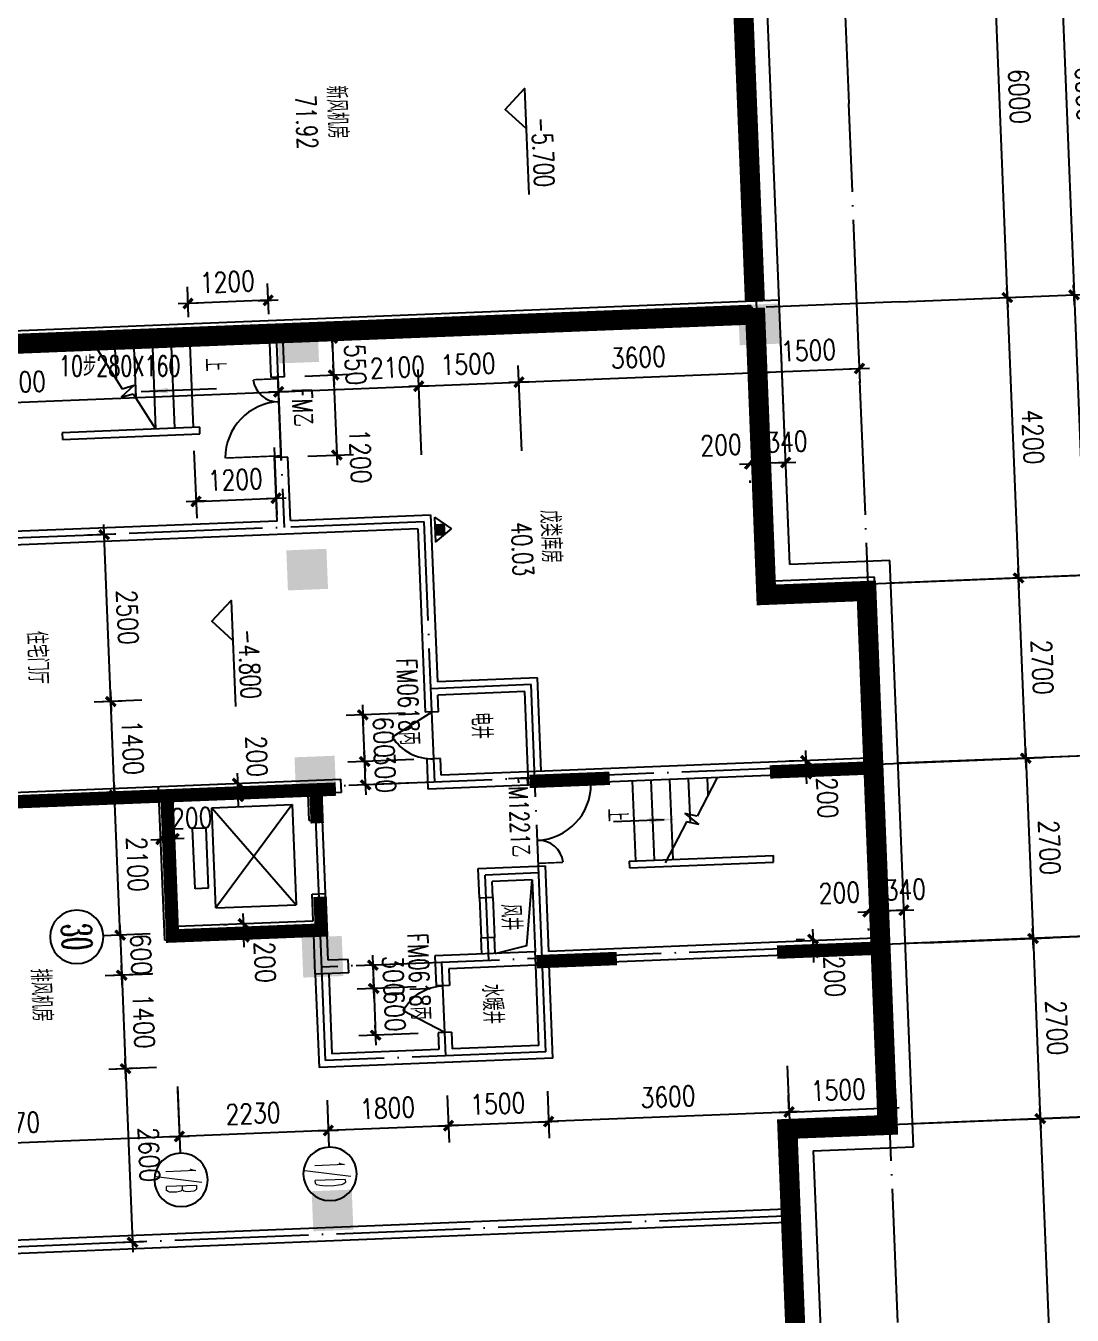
# Model space of a CAD drawing. Extents: x 634182 to 802382, y -1101880 to -864080.
# Drawn here: x 778868 to 794527, y -975545 to -956244 of the extents above; entities that cross this region are included whole.
import ezdxf
from ezdxf.enums import TextEntityAlignment as Align

# ---------------------------------------------------------------- set-up
doc = ezdxf.new("R2010")
doc.units = 0
doc.header["$LTSCALE"] = 1000
doc.header["$MEASUREMENT"] = 0
doc.linetypes.add('DOTE', pattern=[2.42, 2, -0.2, 0.02, -0.2])
doc.layers.get('0').update_dxf_attribs({"linetype": 'CONTINUOUS'})
doc.layers.get('DEFPOINTS').update_dxf_attribs({"linetype": 'CONTINUOUS'})
for name, color, linetype in [('AXIS', 3, 'CONTINUOUS'), ('AXIS_TEXT', 7, 'CONTINUOUS'), ('DIM', 3, 'CONTINUOUS'), ('DOTE', 1, 'DOTE'), ('PUB_DIM', 3, 'CONTINUOUS'), ('PUB_TEXT', 7, 'CONTINUOUS'), ('STAIR', 2, 'CONTINUOUS'), ('WALL', 191, 'CONTINUOUS'), ('WINDOW', 2, 'CONTINUOUS'), ('WINDOW_TEXT', 6, 'CONTINUOUS'), ('剪力墙', 131, 'CONTINUOUS')]:
    doc.layers.add(name, color=color, linetype=linetype)
doc.styles.add('_Z', font='romans', dxfattribs={"width": 0.7, "bigfont": 'Z'})
doc.styles.add('COMPLEX', font='COMPLEX')
doc.styles.add('DIM_FONT', font='simplex.shx', dxfattribs={"width": 0.8})
doc.styles.add('SIMPLEX', font='SIMPLEX.SHX')
doc.styles.add('Z', font='romans', dxfattribs={"width": 0.8, "bigfont": 'z'})
doc.dimstyles.new('DIMN', dxfattribs={"dimtxt": 300, "dimasz": 1, "dimexe": 250, "dimexo": 300, "dimgap": 150, "dimtad": 1, "dimdec": 0, "dimzin": 0, "dimdsep": 46, "dimtxsty": 'DIM_FONT', "dimblk": '_DIMX', "dimblk1": '_DIMX', "dimblk2": '_DIMX', "dimcen": 2.5, "dimclrt": 7, "dimadec": 0, "dimazin": 0, "dimtfac": 1, "dimtdec": 0, "dimtix": 1, "dimtmove": 2, "dimatfit": 3, "dimldrblk": '_DIMX', "dimfxl": 0, "dimtolj": 1, "dimtzin": 0, "dimarcsym": 0})

# ---------------------------------------------------------------- blocks, each defined once
blk = doc.blocks.new('_DBLK')
blk.add_line((-0.5, 0), (0, -0.866))
blk.add_arc((-0.5, 0), 1, 300, 0)
at = {"layer": 'WINDOW_TEXT', "style": 'SIMPLEX', "flags": 9}
blk.add_attdef('A', text='', height=1, dxfattribs=at).set_placement((0, 1.5), align=Align.MIDDLE)
blk = doc.blocks.new('M_A17ORW')
at = {"const_width": 0.02}
for points in [[(-0.481, -0.001), (-0.481, -0.308)], [(0.481, 0.001), (0.481, -0.691)]]:
    blk.add_lwpolyline(points, dxfattribs=at)
for centre, radius, start, end in [((-0.501, -0.003), 0.307, 274.2492, 0.2101), ((0.505, 0.002), 0.699, 180.2762, 268.0603)]:
    blk.add_arc(centre, radius, start, end)
blk = doc.blocks.new('_ARROW')
blk.add_solid([(0, 0), (-1, 0.1), (-1, -0.1)])
blk = doc.blocks.new('_DIMX')
blk.add_line((-150, 0), (150, 0))
at = {"const_width": 50}
blk.add_lwpolyline([(-70, -70), (70, 70)], dxfattribs=at)
blk = doc.blocks.new('*D259')
at = {"color": 0, "linetype": 'ByBlock'}
for p, q in [((780604, -966340), (779890, -966369)), ((780196, -967757), (780140, -966360)), ((780642, -967740), (779946, -967768))]:
    blk.add_line(p, q, dxfattribs=at)
at = {"layer": 'DEFPOINTS', "color": 0, "linetype": 'ByBlock'}
for p in [(780140, -966359), (780904, -966328), (780942, -967728)]:
    blk.add_point(p, dxfattribs=at)
at = {"color": 0, "linetype": 'ByBlock'}
for p, rotation in [((780140, -966359), 92.3000000000001), ((780196, -967758), 272.3000000000001)]:
    blk.add_blockref('_DIMX', p, dxfattribs=dict(at, rotation=rotation))
at = {"color": 7, "linetype": 'ByBlock', "insert": (780468, -967046), "char_height": 300, "attachment_point": 5, "rotation": 272.3, "style": 'DIM_FONT'}
blk.add_mtext('\\A1;1400', dxfattribs=at)
blk = doc.blocks.new('*D260')
at = {"color": 0, "linetype": 'ByBlock'}
for p, q in [((780660, -967739), (779946, -967768)), ((780280, -969855), (780196, -967759)), ((780727, -969838), (780031, -969866))]:
    blk.add_line(p, q, dxfattribs=at)
at = {"layer": 'DEFPOINTS', "color": 0, "linetype": 'ByBlock'}
for p in [(780960, -967727), (780196, -967758), (781026, -969826)]:
    blk.add_point(p, dxfattribs=at)
at = {"color": 0, "linetype": 'ByBlock'}
for p, rotation in [((780196, -967758), 92.3000000000001), ((780280, -969856), 272.3000000000001)]:
    blk.add_blockref('_DIMX', p, dxfattribs=dict(at, rotation=rotation))
at = {"color": 7, "linetype": 'ByBlock', "insert": (780538, -968795), "char_height": 300, "attachment_point": 5, "rotation": 272.3, "style": 'DIM_FONT'}
blk.add_mtext('\\A1;2100', dxfattribs=at)
blk = doc.blocks.new('*D261')
at = {"color": 0, "linetype": 'ByBlock'}
for p, q in [((780727, -969838), (780031, -969866)), ((780280, -969855), (780280, -969854)), ((780280, -969856), (780304, -970455)), ((780768, -970437), (780055, -970465)), ((780305, -970456), (780305, -970457))]:
    blk.add_line(p, q, dxfattribs=at)
at = {"layer": 'DEFPOINTS', "color": 0, "linetype": 'ByBlock'}
for p in [(781026, -969826), (781068, -970425), (780304, -970455)]:
    blk.add_point(p, dxfattribs=at)
at = {"color": 0, "linetype": 'ByBlock'}
for p, rotation in [((780280, -969856), 272.3000000000001), ((780304, -970455), 92.3000000000001)]:
    blk.add_blockref('_DIMX', p, dxfattribs=dict(at, rotation=rotation))
at = {"color": 7, "linetype": 'ByBlock', "insert": (780592, -970144), "char_height": 300, "attachment_point": 5, "rotation": 272.3, "style": 'DIM_FONT'}
blk.add_mtext('\\A1;600', dxfattribs=at)
blk = doc.blocks.new('*D263')
at = {"color": 0, "linetype": 'ByBlock'}
for p, q in [((780204, -963854), (779790, -963871)), ((780140, -966358), (780040, -963862)), ((780304, -966352), (779890, -966369))]:
    blk.add_line(p, q, dxfattribs=at)
at = {"layer": 'DEFPOINTS', "color": 0, "linetype": 'ByBlock'}
for p in [(780040, -963861), (780504, -963842), (780604, -966340)]:
    blk.add_point(p, dxfattribs=at)
at = {"color": 0, "linetype": 'ByBlock'}
for p, rotation in [((780040, -963861), 92.3000000000001), ((780140, -966359), 272.3000000000001)]:
    blk.add_blockref('_DIMX', p, dxfattribs=dict(at, rotation=rotation))
at = {"color": 7, "linetype": 'ByBlock', "insert": (780390, -965098), "char_height": 300, "attachment_point": 5, "rotation": 272.3, "style": 'DIM_FONT'}
blk.add_mtext('\\A1;2500', dxfattribs=at)
blk = doc.blocks.new('*D265')
at = {"color": 0, "linetype": 'ByBlock'}
for p, q in [((785175, -972254), (785203, -972957)), ((786674, -972193), (786702, -972897)), ((786691, -972648), (785194, -972708))]:
    blk.add_line(p, q, dxfattribs=at)
at = {"layer": 'DEFPOINTS', "color": 0, "linetype": 'ByBlock'}
for p in [(785163, -971954), (786662, -971894), (785193, -972708)]:
    blk.add_point(p, dxfattribs=at)
at = {"color": 0, "linetype": 'ByBlock'}
for p, rotation in [((786692, -972647), 2.29999999999996), ((785193, -972708), 182.3)]:
    blk.add_blockref('_DIMX', p, dxfattribs=dict(at, rotation=rotation))
at = {"color": 7, "linetype": 'ByBlock', "insert": (785931, -972378), "char_height": 300, "attachment_point": 5, "rotation": 2.3, "style": 'DIM_FONT'}
blk.add_mtext('\\A1;1500', dxfattribs=at)
blk = doc.blocks.new('*D266')
at = {"color": 0, "linetype": 'ByBlock'}
for p, q in [((781136, -972121), (781176, -973119)), ((776170, -972320), (776210, -973319)), ((781165, -972869), (776201, -973069))]:
    blk.add_line(p, q, dxfattribs=at)
at = {"layer": 'DEFPOINTS', "color": 0, "linetype": 'ByBlock'}
for p in [(781124, -971821), (776158, -972020), (776200, -973069)]:
    blk.add_point(p, dxfattribs=at)
at = {"color": 0, "linetype": 'ByBlock'}
for p, rotation in [((781166, -972869), 2.30000000000004), ((776200, -973069), 182.3)]:
    blk.add_blockref('_DIMX', p, dxfattribs=dict(at, rotation=rotation))
at = {"color": 7, "linetype": 'ByBlock', "insert": (778671, -972669), "char_height": 300, "attachment_point": 5, "rotation": 2.3, "style": 'DIM_FONT'}
blk.add_mtext('\\A1;4970', dxfattribs=at)
blk = doc.blocks.new('*D267')
at = {"color": 0, "linetype": 'ByBlock'}
for p, q in [((781139, -972177), (781176, -973119)), ((783376, -972326), (783405, -973030)), ((783394, -972780), (781167, -972869))]:
    blk.add_line(p, q, dxfattribs=at)
at = {"layer": 'DEFPOINTS', "color": 0, "linetype": 'ByBlock'}
for p in [(781127, -971877), (783364, -972026), (781166, -972869)]:
    blk.add_point(p, dxfattribs=at)
at = {"color": 0, "linetype": 'ByBlock'}
for p, rotation in [((783395, -972780), 2.29999999999996), ((781166, -972869), 182.3)]:
    blk.add_blockref('_DIMX', p, dxfattribs=dict(at, rotation=rotation))
at = {"color": 7, "linetype": 'ByBlock', "insert": (782268, -972525), "char_height": 300, "attachment_point": 5, "rotation": 2.3, "style": 'DIM_FONT'}
blk.add_mtext('\\A1;2230', dxfattribs=at)
blk = doc.blocks.new('*D268')
at = {"color": 0, "linetype": 'ByBlock'}
for p, q in [((783376, -972326), (783405, -973030)), ((785175, -972254), (785203, -972957)), ((785192, -972708), (783396, -972780))]:
    blk.add_line(p, q, dxfattribs=at)
at = {"layer": 'DEFPOINTS', "color": 0, "linetype": 'ByBlock'}
for p in [(785163, -971954), (783364, -972026), (783395, -972780)]:
    blk.add_point(p, dxfattribs=at)
at = {"color": 0, "linetype": 'ByBlock'}
for p, rotation in [((783395, -972780), 182.3), ((785193, -972708), 2.29999999999996)]:
    blk.add_blockref('_DIMX', p, dxfattribs=dict(at, rotation=rotation))
at = {"color": 7, "linetype": 'ByBlock', "insert": (784282, -972444), "char_height": 300, "attachment_point": 5, "rotation": 2.3, "style": 'DIM_FONT'}
blk.add_mtext('\\A1;1800', dxfattribs=at)
blk = doc.blocks.new('*D269')
at = {"color": 0, "linetype": 'ByBlock'}
for p, q in [((790261, -971810), (790299, -972753)), ((786674, -972193), (786702, -972897)), ((790288, -972503), (786693, -972647))]:
    blk.add_line(p, q, dxfattribs=at)
at = {"layer": 'DEFPOINTS', "color": 0, "linetype": 'ByBlock'}
for p in [(790249, -971510), (786662, -971894), (786692, -972647)]:
    blk.add_point(p, dxfattribs=at)
at = {"color": 0, "linetype": 'ByBlock'}
for p, rotation in [((786692, -972647), 182.3), ((790289, -972503), 2.29999999999996)]:
    blk.add_blockref('_DIMX', p, dxfattribs=dict(at, rotation=rotation))
at = {"color": 7, "linetype": 'ByBlock', "insert": (788478, -972275), "char_height": 300, "attachment_point": 5, "rotation": 2.3, "style": 'DIM_FONT'}
blk.add_mtext('\\A1;3600', dxfattribs=at)
blk = doc.blocks.new('_AXISO')
blk.add_circle((0, 0), 0.5)
at = {"layer": 'AXIS_TEXT', "style": 'COMPLEX', "width": 1.041667}
blk.add_attdef('A', text='', height=0.56, dxfattribs=at).set_placement((-0.25, -0.28), (0.25, -0.28), align=Align.FIT)
blk = doc.blocks.new('*D345')
at = {"color": 0, "linetype": 'ByBlock'}
for p, q in [((784673, -967228), (783689, -967267)), ((783939, -967256), (783939, -967255)), ((783953, -967607), (783939, -967257)), ((784687, -967577), (783703, -967617)), ((783953, -967608), (783953, -967609))]:
    blk.add_line(p, q, dxfattribs=at)
at = {"layer": 'DEFPOINTS', "color": 0, "linetype": 'ByBlock'}
for p in [(783939, -967257), (784973, -967215), (784987, -967565)]:
    blk.add_point(p, dxfattribs=at)
at = {"color": 0, "linetype": 'ByBlock'}
for p, rotation in [((783939, -967257), 272.3000000000001), ((783953, -967607), 92.3000000000001)]:
    blk.add_blockref('_DIMX', p, dxfattribs=dict(at, rotation=rotation))
at = {"color": 7, "linetype": 'ByBlock', "insert": (784246, -967420), "char_height": 300, "attachment_point": 5, "rotation": 272.3, "style": 'DIM_FONT'}
blk.add_mtext('\\A1;300', dxfattribs=at)
blk = doc.blocks.new('*D346')
at = {"color": 0, "linetype": 'ByBlock'}
for p, q in [((784545, -966532), (783661, -966568)), ((783911, -966557), (783911, -966556)), ((783939, -967257), (783911, -966558)), ((784673, -967228), (783689, -967267)), ((783939, -967258), (783939, -967259))]:
    blk.add_line(p, q, dxfattribs=at)
at = {"layer": 'DEFPOINTS', "color": 0, "linetype": 'ByBlock'}
for p in [(783911, -966558), (784845, -966520), (784973, -967215)]:
    blk.add_point(p, dxfattribs=at)
at = {"color": 0, "linetype": 'ByBlock'}
for p, rotation in [((783911, -966558), 272.3000000000001), ((783939, -967257), 92.3000000000001)]:
    blk.add_blockref('_DIMX', p, dxfattribs=dict(at, rotation=rotation))
at = {"color": 7, "linetype": 'ByBlock', "insert": (784225, -966895), "char_height": 300, "attachment_point": 5, "rotation": 272.3, "style": 'DIM_FONT'}
blk.add_mtext('\\A1;600', dxfattribs=at)
blk = doc.blocks.new('*D347')
at = {"color": 0, "linetype": 'ByBlock'}
for p, q in [((784695, -970279), (783812, -970315)), ((784061, -970304), (784061, -970303)), ((784061, -970305), (784075, -970654)), ((784709, -970629), (783826, -970664)), ((784075, -970655), (784075, -970656))]:
    blk.add_line(p, q, dxfattribs=at)
at = {"layer": 'DEFPOINTS', "color": 0, "linetype": 'ByBlock'}
for p in [(784995, -970267), (785009, -970617), (784075, -970654)]:
    blk.add_point(p, dxfattribs=at)
at = {"color": 0, "linetype": 'ByBlock'}
for p, rotation in [((784061, -970305), 272.3000000000001), ((784075, -970654), 92.3000000000001)]:
    blk.add_blockref('_DIMX', p, dxfattribs=dict(at, rotation=rotation))
at = {"color": 7, "linetype": 'ByBlock', "insert": (784368, -970467), "char_height": 300, "attachment_point": 5, "rotation": 272.3, "style": 'DIM_FONT'}
blk.add_mtext('\\A1;300', dxfattribs=at)
blk = doc.blocks.new('*D348')
at = {"color": 0, "linetype": 'ByBlock'}
for p, q in [((784709, -970629), (783826, -970664)), ((784075, -970653), (784075, -970652)), ((784075, -970654), (784103, -971354)), ((784737, -971328), (783854, -971364)), ((784104, -971355), (784104, -971356))]:
    blk.add_line(p, q, dxfattribs=at)
at = {"layer": 'DEFPOINTS', "color": 0, "linetype": 'ByBlock'}
for p in [(785009, -970617), (784103, -971354), (785037, -971316)]:
    blk.add_point(p, dxfattribs=at)
at = {"color": 0, "linetype": 'ByBlock'}
for p, rotation in [((784075, -970654), 272.3000000000001), ((784103, -971354), 92.3000000000001)]:
    blk.add_blockref('_DIMX', p, dxfattribs=dict(at, rotation=rotation))
at = {"color": 7, "linetype": 'ByBlock', "insert": (784389, -970992), "char_height": 300, "attachment_point": 5, "rotation": 272.3, "style": 'DIM_FONT'}
blk.add_mtext('\\A1;600', dxfattribs=at)
blk = doc.blocks.new('*D383')
at = {"color": 0, "linetype": 'ByBlock'}
for p, q in [((791468, -969505), (791467, -969505)), ((791669, -969497), (791469, -969505)), ((791669, -969497), (791469, -969505)), ((791670, -969497), (791671, -969497)), ((791481, -969787), (791479, -969755)), ((791681, -969779), (791679, -969747))]:
    blk.add_line(p, q, dxfattribs=at)
at = {"layer": 'DEFPOINTS', "color": 0, "linetype": 'ByBlock'}
for p in [(791469, -969487), (791469, -969505), (791669, -969479)]:
    blk.add_point(p, dxfattribs=at)
at = {"color": 0, "linetype": 'ByBlock'}
for p, rotation in [((791469, -969505), 2.30000000000001), ((791669, -969497), 182.3)]:
    blk.add_blockref('_DIMX', p, dxfattribs=dict(at, rotation=rotation))
at = {"color": 7, "linetype": 'ByBlock', "insert": (791043, -969222), "char_height": 300, "attachment_point": 5, "rotation": 2.3, "style": 'DIM_FONT'}
blk.add_mtext('\\A1;200', dxfattribs=at)
blk = doc.blocks.new('*D384')
at = {"color": 0, "linetype": 'ByBlock'}
for p, q in [((792008, -969483), (791670, -969497)), ((791681, -969779), (791679, -969747)), ((792020, -969765), (792019, -969733))]:
    blk.add_line(p, q, dxfattribs=at)
at = {"layer": 'DEFPOINTS', "color": 0, "linetype": 'ByBlock'}
for p in [(792008, -969465), (791669, -969479), (791669, -969497)]:
    blk.add_point(p, dxfattribs=at)
at = {"color": 0, "linetype": 'ByBlock'}
for p, rotation in [((791669, -969497), 182.3), ((792009, -969483), 2.30000000000004)]:
    blk.add_blockref('_DIMX', p, dxfattribs=dict(at, rotation=rotation))
at = {"color": 7, "linetype": 'ByBlock', "insert": (792029, -969174), "char_height": 300, "attachment_point": 5, "rotation": 2.3, "style": 'DIM_FONT'}
blk.add_mtext('\\A1;340', dxfattribs=at)
blk = doc.blocks.new('*D393')
at = {"color": 0, "linetype": 'ByBlock'}
for p, q in [((789698, -962802), (789697, -962802)), ((789899, -962794), (789699, -962802)), ((789899, -962794), (789699, -962802)), ((789900, -962794), (789901, -962794)), ((789710, -963084), (789709, -963052)), ((789910, -963076), (789909, -963044))]:
    blk.add_line(p, q, dxfattribs=at)
at = {"layer": 'DEFPOINTS', "color": 0, "linetype": 'ByBlock'}
for p in [(789698, -962784), (789699, -962802), (789898, -962776)]:
    blk.add_point(p, dxfattribs=at)
at = {"color": 0, "linetype": 'ByBlock'}
for p, rotation in [((789699, -962802), 2.30000000000001), ((789899, -962794), 182.3)]:
    blk.add_blockref('_DIMX', p, dxfattribs=dict(at, rotation=rotation))
at = {"color": 7, "linetype": 'ByBlock', "insert": (789272, -962519), "char_height": 300, "attachment_point": 5, "rotation": 2.3, "style": 'DIM_FONT'}
blk.add_mtext('\\A1;200', dxfattribs=at)
blk = doc.blocks.new('*D394')
at = {"color": 0, "linetype": 'ByBlock'}
for p, q in [((790238, -962780), (789900, -962794)), ((789910, -963076), (789909, -963044)), ((790250, -963062), (790249, -963030))]:
    blk.add_line(p, q, dxfattribs=at)
at = {"layer": 'DEFPOINTS', "color": 0, "linetype": 'ByBlock'}
for p in [(789898, -962776), (789899, -962794), (790238, -962762)]:
    blk.add_point(p, dxfattribs=at)
at = {"color": 0, "linetype": 'ByBlock'}
for p, rotation in [((789899, -962794), 182.3), ((790239, -962780), 2.30000000000004)]:
    blk.add_blockref('_DIMX', p, dxfattribs=dict(at, rotation=rotation))
at = {"color": 7, "linetype": 'ByBlock', "insert": (790258, -962471), "char_height": 300, "attachment_point": 5, "rotation": 2.3, "style": 'DIM_FONT'}
blk.add_mtext('\\A1;340', dxfattribs=at)
blk = doc.blocks.new('*D422')
at = {"color": 0, "linetype": 'ByBlock'}
for p, q in [((781739, -967594), (781789, -967592)), ((782039, -967581), (782039, -967580)), ((782047, -967781), (782039, -967582)), ((782047, -967781), (782039, -967582)), ((781747, -967793), (781797, -967791)), ((782047, -967782), (782047, -967783))]:
    blk.add_line(p, q, dxfattribs=at)
at = {"layer": 'DEFPOINTS', "color": 0, "linetype": 'ByBlock'}
for p in [(782039, -967582), (782039, -967582), (782047, -967781)]:
    blk.add_point(p, dxfattribs=at)
at = {"color": 0, "linetype": 'ByBlock'}
for p, rotation in [((782039, -967582), 272.3000000000001), ((782047, -967781), 92.3000000000001)]:
    blk.add_blockref('_DIMX', p, dxfattribs=dict(at, rotation=rotation))
at = {"color": 7, "linetype": 'ByBlock', "insert": (782323, -967180), "char_height": 300, "attachment_point": 5, "rotation": 272.3, "style": 'DIM_FONT'}
blk.add_mtext('\\A1;200', dxfattribs=at)
blk = doc.blocks.new('*D423')
at = {"color": 0, "linetype": 'ByBlock'}
for p, q in [((781824, -969696), (781874, -969694)), ((782124, -969683), (782124, -969682)), ((782124, -969684), (782132, -969884)), ((782124, -969684), (782132, -969884)), ((781832, -969896), (781882, -969894)), ((782132, -969885), (782132, -969886))]:
    blk.add_line(p, q, dxfattribs=at)
at = {"layer": 'DEFPOINTS', "color": 0, "linetype": 'ByBlock'}
for p in [(782124, -969684), (782132, -969884), (782132, -969884)]:
    blk.add_point(p, dxfattribs=at)
at = {"color": 0, "linetype": 'ByBlock'}
for p, rotation in [((782124, -969684), 272.3000000000001), ((782132, -969884), 92.3000000000001)]:
    blk.add_blockref('_DIMX', p, dxfattribs=dict(at, rotation=rotation))
at = {"color": 7, "linetype": 'ByBlock', "insert": (782447, -970261), "char_height": 300, "attachment_point": 5, "rotation": 272.3, "style": 'DIM_FONT'}
blk.add_mtext('\\A1;200', dxfattribs=at)
blk = doc.blocks.new('*D424')
at = {"color": 0, "linetype": 'ByBlock'}
for p, q in [((781075, -968113), (781077, -968163)), ((780887, -968421), (780886, -968421)), ((780888, -968421), (781087, -968413)), ((780888, -968421), (781087, -968413)), ((781088, -968413), (781089, -968413)), ((780900, -968721), (780898, -968671))]:
    blk.add_line(p, q, dxfattribs=at)
at = {"layer": 'DEFPOINTS', "color": 0, "linetype": 'ByBlock'}
for p in [(780888, -968421), (781087, -968413), (781087, -968413)]:
    blk.add_point(p, dxfattribs=at)
at = {"color": 0, "linetype": 'ByBlock'}
for p, rotation in [((781087, -968413), 182.3), ((780888, -968421), 2.30000000000004)]:
    blk.add_blockref('_DIMX', p, dxfattribs=dict(at, rotation=rotation))
at = {"color": 7, "linetype": 'ByBlock', "insert": (781351, -968102), "char_height": 300, "attachment_point": 5, "rotation": 2.3, "style": 'DIM_FONT'}
blk.add_mtext('\\A1;200', dxfattribs=at)
blk = doc.blocks.new('*D446')
at = {"color": 0, "linetype": 'ByBlock'}
for p, q in [((790415, -967247), (790291, -967252)), ((790541, -967241), (790541, -967240)), ((790549, -967442), (790541, -967242)), ((790549, -967442), (790541, -967242)), ((790423, -967447), (790299, -967452)), ((790549, -967443), (790549, -967444))]:
    blk.add_line(p, q, dxfattribs=at)
at = {"layer": 'DEFPOINTS', "color": 0, "linetype": 'ByBlock'}
for p in [(790541, -967242), (790714, -967235), (790722, -967435)]:
    blk.add_point(p, dxfattribs=at)
at = {"color": 0, "linetype": 'ByBlock'}
for p, rotation in [((790541, -967242), 272.3000000000001), ((790549, -967442), 92.3000000000001)]:
    blk.add_blockref('_DIMX', p, dxfattribs=dict(at, rotation=rotation))
at = {"color": 7, "linetype": 'ByBlock', "insert": (790863, -967799), "char_height": 300, "attachment_point": 5, "rotation": 272.3, "style": 'DIM_FONT'}
blk.add_mtext('\\A1;200', dxfattribs=at)
blk = doc.blocks.new('*D447')
at = {"color": 0, "linetype": 'ByBlock'}
for p, q in [((790522, -969922), (790398, -969927)), ((790648, -969916), (790648, -969915)), ((790656, -970117), (790648, -969917)), ((790656, -970117), (790648, -969917)), ((790530, -970122), (790406, -970127)), ((790656, -970118), (790656, -970119))]:
    blk.add_line(p, q, dxfattribs=at)
at = {"layer": 'DEFPOINTS', "color": 0, "linetype": 'ByBlock'}
for p in [(790648, -969917), (790822, -969910), (790830, -970110)]:
    blk.add_point(p, dxfattribs=at)
at = {"color": 0, "linetype": 'ByBlock'}
for p, rotation in [((790648, -969917), 272.3000000000001), ((790656, -970117), 92.3000000000001)]:
    blk.add_blockref('_DIMX', p, dxfattribs=dict(at, rotation=rotation))
at = {"color": 7, "linetype": 'ByBlock', "insert": (790971, -970474), "char_height": 300, "attachment_point": 5, "rotation": 272.3, "style": 'DIM_FONT'}
blk.add_mtext('\\A1;200', dxfattribs=at)
blk = doc.blocks.new('A$C369A06F2')
at = {"layer": 'PUB_DIM'}
for p, q in [((0, 0), (186, 248)), ((373, 0), (186, 248)), ((0, 0), (373, 0)), ((103, 138), (270, 138)), ((270, 138), (270, 0))]:
    blk.add_line(p, q, dxfattribs=at)
blk.add_solid([(103, 138), (270, 138), (103, 0), (270, 0)], dxfattribs=at)
blk = doc.blocks.new('A$C11027EB3')
at = {"layer": 'WALL'}
blk.add_blockref('A$C369A06F2', (0, 0, 569), dxfattribs=at)
blk = doc.blocks.new('*D1569')
at = {"color": 0, "linetype": 'ByBlock'}
for p, q in [((781304, -960607), (781286, -960151)), ((782503, -960559), (782485, -960103)), ((782494, -960353), (781297, -960401))]:
    blk.add_line(p, q, dxfattribs=at)
at = {"layer": 'DEFPOINTS', "color": 0, "linetype": 'ByBlock'}
for p in [(781296, -960401), (781316, -960907), (782516, -960859)]:
    blk.add_point(p, dxfattribs=at)
at = {"color": 0, "linetype": 'ByBlock'}
for p, rotation in [((781296, -960401), 182.2999999999874), ((782495, -960353), 2.29999999998741)]:
    blk.add_blockref('_DIMX', p, dxfattribs=dict(at, rotation=rotation))
at = {"color": 7, "linetype": 'ByBlock', "insert": (781884, -960077), "char_height": 300, "attachment_point": 5, "rotation": 2.3, "style": 'DIM_FONT'}
blk.add_mtext('\\A1;1200', dxfattribs=at)
blk = doc.blocks.new('*D1606')
at = {"color": 0, "linetype": 'ByBlock'}
for p, q in [((781304, -960607), (781286, -960151)), ((782503, -960559), (782485, -960103)), ((782494, -960353), (781297, -960401))]:
    blk.add_line(p, q, dxfattribs=at)
at = {"layer": 'DEFPOINTS', "color": 0, "linetype": 'ByBlock'}
for p in [(781296, -960401), (781316, -960907), (782516, -960859)]:
    blk.add_point(p, dxfattribs=at)
at = {"color": 0, "linetype": 'ByBlock'}
for p, rotation in [((781296, -960401), 182.2999999999872), ((782495, -960353), 2.29999999998717)]:
    blk.add_blockref('_DIMX', p, dxfattribs=dict(at, rotation=rotation))
at = {"color": 7, "linetype": 'ByBlock', "insert": (781884, -960077), "char_height": 300, "attachment_point": 5, "rotation": 2.3, "style": 'DIM_FONT'}
blk.add_mtext('\\A1;1200', dxfattribs=at)
blk = doc.blocks.new('*D1647')
at = {"color": 0, "linetype": 'ByBlock'}
for p, q in [((792114, -964573), (793974, -964499)), ((793832, -967206), (793724, -964510)), ((792222, -967271), (794082, -967197))]:
    blk.add_line(p, q, dxfattribs=at)
at = {"layer": 'DEFPOINTS', "color": 0, "linetype": 'ByBlock'}
for p in [(791814, -964585, 285), (793724, -964509, 285), (791922, -967283, 285)]:
    blk.add_point(p, dxfattribs=at)
at = {"color": 0, "linetype": 'ByBlock'}
for p, rotation in [((793724, -964509), 92.3000000000001), ((793832, -967207), 272.3000000000001)]:
    blk.add_blockref('_DIMX', p, dxfattribs=dict(at, rotation=rotation))
at = {"color": 7, "linetype": 'ByBlock', "insert": (794078, -965846), "char_height": 300, "attachment_point": 5, "rotation": 272.3, "style": 'DIM_FONT'}
blk.add_mtext('\\A1;2700', dxfattribs=at)

msp = doc.modelspace()

# ---------------------------------------------------------------- hatches: boundary and pattern name
at = {"layer": '剪力墙'}
h = msp.add_hatch(color=256, dxfattribs=at)
h.paths.add_polyline_path([(790142.375, -960802.192), (790126.564, -960402.504), (789826.798, -960414.363), (789842.61, -960814.05)])
h.paths.add_polyline_path([(790146.328, -960902.114), (790142.377, -960802.235), (789842.612, -960814.094), (789846.563, -960913.972)])
h.paths.add_polyline_path([(790150.281, -961002.035), (790146.331, -960902.176), (789546.807, -960925.893), (789550.758, -961025.752)])
h.paths.add_polyline_path([(789846.563, -960913.972), (789842.612, -960814.094), (789542.854, -960825.952), (789546.805, -960925.831)])
h.paths.add_polyline_path([(789842.61, -960814.05), (789826.798, -960414.363), (789626.949, -960422.269), (789642.76, -960821.956)])
h.paths.add_polyline_path([(789642.76, -960821.956), (789626.949, -960422.269), (789527.041, -960426.221), (789542.852, -960825.909)])
h = msp.add_hatch(color=256, dxfattribs=at)
h.paths.add_polyline_path([(783247.768, -961074.94), (783231.957, -960675.253), (782932.191, -960687.112), (782948.003, -961086.799)])
h.paths.add_polyline_path([(783251.721, -961174.862), (783247.77, -961074.984), (782948.004, -961086.843), (782951.955, -961186.721)])
h.paths.add_polyline_path([(783255.674, -961274.784), (783251.723, -961174.924), (782652.2, -961198.641), (782656.151, -961298.501)])
h.paths.add_polyline_path([(782951.955, -961186.721), (782948.004, -961086.843), (782648.247, -961098.701), (782652.198, -961198.579)])
h.paths.add_polyline_path([(782948.003, -961086.799), (782932.191, -960687.112), (782732.342, -960695.017), (782748.153, -961094.705)])
h.paths.add_polyline_path([(782748.153, -961094.705), (782732.342, -960695.017), (782632.433, -960698.97), (782648.245, -961098.657)])
h = msp.add_hatch(color=256, dxfattribs=at)
h.paths.add_polyline_path([(783382.166, -964472.283), (783366.354, -964072.596), (783066.589, -964084.454), (783082.4, -964484.142)])
h.paths.add_polyline_path([(783386.119, -964572.205), (783382.168, -964472.327), (783082.402, -964484.185), (783086.353, -964584.063)])
h.paths.add_polyline_path([(783390.072, -964672.127), (783386.121, -964572.267), (782786.598, -964595.984), (782790.548, -964695.844)])
h.paths.add_polyline_path([(783086.353, -964584.063), (783082.402, -964484.185), (782782.644, -964496.044), (782786.596, -964595.922)])
h.paths.add_polyline_path([(783082.4, -964484.142), (783066.589, -964084.454), (782866.74, -964092.36), (782882.551, -964492.048)])
h.paths.add_polyline_path([(782882.551, -964492.048), (782866.74, -964092.36), (782766.831, -964096.313), (782782.643, -964496)])
h = msp.add_hatch(color=256, dxfattribs=at)
h.paths.add_polyline_path([(783496.801, -967370.06), (783512.613, -967769.747), (783212.847, -967781.606), (783197.036, -967381.919)])
h.paths.add_polyline_path([(783492.848, -967270.138), (783496.799, -967370.016), (783197.034, -967381.875), (783193.083, -967281.997)])
h.paths.add_polyline_path([(783488.895, -967170.216), (783492.846, -967270.076), (782893.322, -967293.793), (782889.372, -967193.933)])
h.paths.add_polyline_path([(783193.083, -967281.997), (783197.034, -967381.875), (782897.276, -967393.733), (782893.325, -967293.855)])
h.paths.add_polyline_path([(783197.036, -967381.919), (783212.847, -967781.606), (783012.998, -967789.512), (782997.186, -967389.825)])
h.paths.add_polyline_path([(782997.186, -967389.825), (783012.998, -967789.512), (782913.089, -967793.464), (782897.278, -967393.777)])
h = msp.add_hatch(color=256, dxfattribs=at)
h.paths.add_polyline_path([(783611.433, -970267.75), (783595.621, -969868.062), (783295.856, -969879.921), (783311.667, -970279.608)])
h.paths.add_polyline_path([(783615.386, -970367.672), (783611.435, -970267.794), (783311.669, -970279.652), (783315.62, -970379.53)])
h.paths.add_polyline_path([(783619.339, -970467.594), (783615.388, -970367.734), (783015.865, -970391.451), (783019.815, -970491.31)])
h.paths.add_polyline_path([(783315.62, -970379.53), (783311.669, -970279.652), (783011.911, -970291.51), (783015.862, -970391.389)])
h.paths.add_polyline_path([(783311.667, -970279.608), (783295.856, -969879.921), (783096.006, -969887.827), (783111.818, -970287.514)])
h.paths.add_polyline_path([(783111.818, -970287.514), (783096.006, -969887.827), (782996.098, -969891.779), (783011.91, -970291.467)])
h = msp.add_hatch(color=256, dxfattribs=at)
h.paths.add_polyline_path([(783761.642, -974064.78), (783745.831, -973665.093), (783446.065, -973676.951), (783461.877, -974076.639)])
h.paths.add_polyline_path([(783765.595, -974164.702), (783761.644, -974064.824), (783461.878, -974076.682), (783465.83, -974176.56)])
h.paths.add_polyline_path([(783769.548, -974264.624), (783765.598, -974164.764), (783166.074, -974188.481), (783170.025, -974288.341)])
h.paths.add_polyline_path([(783465.83, -974176.56), (783461.878, -974076.682), (783162.121, -974088.541), (783166.072, -974188.419)])
h.paths.add_polyline_path([(783461.877, -974076.639), (783446.065, -973676.951), (783246.216, -973684.857), (783262.027, -974084.544)])
h.paths.add_polyline_path([(783262.027, -974084.544), (783246.216, -973684.857), (783146.307, -973688.809), (783162.119, -974088.497)])

# ---------------------------------------------------------------- linework, layer by layer
msp.add_line((789568.839, -954570.86), (789801.603, -960366.165))
msp.add_lwpolyline([(785890.333, -970131.009), (786365.8, -970012.022), (786446.507, -969027.8)])
at = {"layer": 'AXIS'}
for p, q in [((796121.798, -964412.443), (791814.134, -964585.456)), ((796230.154, -967110.268), (791922.49, -967283.281)), ((796338.51, -969808.092), (792030.846, -969981.106)), ((796446.866, -972505.917), (792139.202, -972678.931))]:
    msp.add_line(p, q, dxfattribs=at)
at = {"layer": 'DOTE'}
for p, q in [((790256.968, -934326.924), (791184.013, -957408.315)), ((789396.272, -950274.313), (789685.221, -957468.513)), ((789974.17, -964662.713), (789685.221, -957468.513)), ((792111.057, -980489.706), (791184.013, -957408.316)), ((791945.339, -960376.789), (775716.976, -961031.965)), ((784830.121, -963668.362), (775837.371, -964029.548)), ((784986.635, -967565.21), (784830.121, -963668.362)), ((795412.512, -964444.286), (789974.17, -964662.712)), ((786429.242, -966106.14), (784930.45, -966166.338)), ((786593.782, -970202.837), (786429.242, -966106.14)), ((795520.882, -967142.111), (775993.885, -967926.396)), ((780959.881, -967726.941), (781048.171, -969925.168)), ((783352.625, -971734.149), (783188.085, -967637.447)), ((786542.413, -968923.867), (785743.058, -968955.972)), ((785794.426, -970234.943), (785743.058, -968955.972)), ((783272.361, -969735.756), (781044.158, -969825.249)), ((795629.238, -969839.936), (783296.441, -970335.272)), ((786649.967, -971601.714), (786593.782, -970202.837)), ((785151.175, -971661.912), (785094.99, -970263.035)), ((785151.189, -971661.911), (785095.004, -970263.034)), ((786649.967, -971601.714), (783352.625, -971734.149)), ((795737.593, -972537.761), (790299.238, -972756.188)), ((790612.266, -980549.904), (790299.238, -972756.188)), ((790351.409, -974055.144), (776262.768, -974621.002))]:
    msp.add_line(p, q, dxfattribs=at)
at = {"layer": 'DOTE', "linetype": 'DOTE'}
msp.add_line((782611.431, -960755.067), (782731.826, -963752.638), dxfattribs=at)
at = {"layer": 'PUB_DIM'}
for points in [[(786355.431, -957782.64), (786043.633, -957494.921), (786331.352, -957183.123), (786395.162, -958771.842)], [(780592.7, -961720.35), (781723.608, -961674.928)], [(781965.195, -965444.377), (781653.397, -965156.658), (781941.116, -964844.86), (782004.926, -966433.579)], [(788418.298, -968127.944), (787660.76, -968158.37)]]:
    msp.add_lwpolyline(points, dxfattribs=at)
at = {"layer": 'STAIR'}
for p, q in [((779860.415, -960965.606), (780310.844, -961678.114)), ((780489.709, -961624.194), (780296.659, -961805.388)), ((780296.659, -961805.388), (780475.523, -961751.468)), ((780310.844, -961678.114), (780489.709, -961624.194)), ((780475.523, -961751.468), (780808.772, -962278.615)), ((789211.073, -967506.836), (788912.717, -968075.12)), ((788912.717, -968075.12), (788730.104, -968035.718)), ((788730.104, -968035.718), (788937.065, -968200.847)), ((788754.452, -968161.445), (788433.901, -968772.005)), ((788937.065, -968200.847), (788754.452, -968161.445)), ((790535.195, -973647.439), (790535.195, -973647.435))]:
    msp.add_line(p, q, dxfattribs=at)
at = {"layer": 'WALL'}
for p, q in [((790300.251, -964309.341), (789749.643, -950600.394)), ((789701.684, -960370.179), (789468.92, -954574.873)), ((790141.329, -960352.521), (777111.834, -960875.839)), ((789709.71, -960570.017), (782715.363, -960850.939)), ((789878.264, -964766.645), (789709.71, -960570.017)), ((782515.524, -960858.966), (777319.699, -961067.652)), ((782541.609, -961508.442), (782515.524, -960858.966)), ((782741.448, -961500.416), (782715.363, -960850.939)), ((790300.251, -964309.341), (790160.994, -960842.126)), ((781470.588, -962252.034), (779412.248, -962334.706)), ((781474.601, -962351.953), (781470.588, -962252.034)), ((779412.248, -962334.706), (779416.261, -962434.625)), ((779416.261, -962434.625), (781474.601, -962351.953)), ((782627.894, -963656.732), (782589.768, -962707.475)), ((782827.732, -963648.705), (782789.606, -962699.449)), ((782627.894, -963656.732), (777432.069, -963865.418)), ((782827.732, -963648.705), (784926.027, -963564.429)), ((784926.027, -963564.429), (785026.356, -966062.404)), ((784734.215, -963772.298), (777240.256, -964073.272)), ((784734.215, -963772.298), (784844.577, -966520.068)), ((789838.132, -963767.45), (790037.971, -963759.424)), ((789838.132, -963767.455), (790037.971, -963759.428)), ((790070.076, -964558.78), (790037.971, -963759.424)), ((791798.701, -964249.157), (790300.251, -964309.341)), ((792151.669, -973022.064), (791798.701, -964249.157)), ((791568.868, -964498.582), (790070.076, -964558.78)), ((791590.94, -965048.135), (791568.868, -964498.582)), ((791377.055, -964706.447), (789878.264, -964766.645)), ((791477.385, -967204.433), (791377.055, -964706.447)), ((791391.101, -965056.162), (791590.94, -965048.135)), ((786525.148, -966002.207), (785026.356, -966062.404)), ((786581.332, -967401.079), (786525.148, -966002.207)), ((786333.335, -966210.072), (785034.383, -966262.243)), ((785044.416, -966512.042), (785034.383, -966262.243)), ((786389.52, -967608.944), (786333.335, -966210.072)), ((785044.416, -966512.042), (784844.577, -966520.068)), ((791451.299, -966554.953), (791651.143, -966546.927)), ((791711.341, -968045.726), (791651.143, -966546.927)), ((785072.508, -967211.478), (784872.669, -967219.504)), ((784890.728, -967669.142), (784872.669, -967219.504)), ((785082.541, -967461.277), (785072.508, -967211.478)), ((791477.385, -967204.433), (786381.494, -967409.105)), ((776089.791, -967822.463), (783583.749, -967521.474)), ((783591.776, -967721.313), (783583.749, -967521.474)), ((786381.494, -967409.105), (785082.541, -967461.277)), ((791485.411, -967404.272), (786389.52, -967608.944)), ((791585.741, -969902.258), (791485.411, -967404.272)), ((780948.252, -969929.181), (780855.949, -967631.034)), ((783591.776, -967721.313), (783292.017, -967733.353)), ((783308.07, -968133.03), (783292.017, -967733.353)), ((786389.52, -967608.944), (784890.728, -967669.142)), ((776097.818, -968022.302), (780863.975, -967830.873)), ((781063.814, -967822.847), (783092.178, -967741.379)), ((781140.064, -969721.316), (781063.814, -967822.847)), ((783108.231, -968141.057), (783092.178, -967741.379)), ((791511.497, -968053.752), (791711.341, -968045.726)), ((783108.231, -968141.057), (783308.07, -968133.03)), ((787895.962, -968749.407), (790054.222, -968662.722)), ((790058.235, -968762.641), (790054.222, -968662.722)), ((785639.125, -968860.067), (786638.32, -968819.935)), ((785656.783, -969299.712), (785639.125, -968860.067)), ((786638.32, -968819.935), (786689.688, -970098.904)), ((787895.962, -968749.407), (787899.975, -968849.326)), ((787899.975, -968849.326), (790058.235, -968762.641)), ((786446.507, -969027.8), (785846.99, -969051.879)), ((785856.622, -969291.686), (785846.99, -969051.879)), ((786446.507, -969027.8), (786489.849, -970106.93)), ((783152.376, -969240.171), (783352.215, -969232.144)), ((783168.429, -969639.848), (783152.376, -969240.171)), ((783392.347, -970231.339), (783352.215, -969232.144)), ((791559.655, -969252.786), (791759.494, -969244.759)), ((791819.692, -970743.547), (791759.494, -969244.759)), ((785856.622, -969291.686), (785656.783, -969299.712)), ((781140.064, -969721.316), (783168.429, -969639.848)), ((780948.252, -969929.181), (783176.455, -969839.687)), ((783200.534, -970439.204), (783176.455, -969839.687)), ((785880.701, -969891.203), (785680.862, -969899.229)), ((785690.494, -970139.036), (785680.862, -969899.229)), ((785890.333, -970131.009), (785880.701, -969891.203)), ((791585.741, -969902.258), (786689.688, -970098.904)), ((783692.105, -970219.299), (783392.347, -970231.339)), ((783700.131, -970419.138), (783692.105, -970219.299)), ((786489.849, -970106.93), (784991.058, -970167.128)), ((784991.058, -970167.128), (785009.117, -970616.765)), ((786497.876, -970306.769), (786489.849, -970106.93)), ((791593.767, -970102.097), (786497.876, -970306.769)), ((791593.767, -970102.097), (791694.097, -972600.083)), ((783700.131, -970419.138), (783200.534, -970439.204)), ((783400.373, -970431.178), (783448.531, -971630.215)), ((786497.876, -970306.769), (785198.923, -970358.94)), ((785198.923, -970358.94), (785208.956, -970608.739)), ((786546.034, -971505.807), (786497.876, -970306.769)), ((786753.899, -971697.619), (786697.715, -970298.743)), ((783200.534, -970439.204), (783256.719, -971838.08)), ((785208.956, -970608.739), (785009.117, -970616.765)), ((791819.692, -970743.547), (791619.853, -970751.573)), ((785237.048, -971308.175), (785037.209, -971316.201)), ((785037.209, -971316.201), (785047.242, -971566.004)), ((785237.048, -971308.175), (785247.081, -971557.978)), ((785047.242, -971566.004), (783448.531, -971630.215)), ((786546.034, -971505.807), (785247.081, -971557.978)), ((786753.899, -971697.619), (783256.719, -971838.08)), ((791680.05, -972250.365), (791879.889, -972242.338)), ((791879.889, -972242.338), (791901.962, -972791.9)), ((790195.305, -972660.281), (791694.097, -972600.083)), ((790247.477, -973959.238), (790195.305, -972660.281)), ((791901.962, -972791.9), (790403.17, -972852.097)), ((790435.276, -973651.453), (790403.17, -972852.097)), ((790652.609, -973082.272), (792151.669, -973022.064)), ((790652.609, -973082.272), (790956.006, -980636.214)), ((790235.423, -973659.48), (790435.276, -973651.453)), ((790235.437, -973659.475), (790235.437, -973659.479)), ((790247.477, -973959.238), (776358.674, -974517.07)), ((790255.503, -974159.077), (776366.701, -974716.908)), ((790508.333, -980453.997), (790255.503, -974159.077))]:
    msp.add_line(p, q, dxfattribs=at)
at = {"layer": 'WALL', "ltscale": 1500}
for p, q in [((782741.448, -961500.416), (782541.609, -961508.442)), ((782789.606, -962699.449), (782589.768, -962707.475))]:
    msp.add_line(p, q, dxfattribs=at)
at = {"layer": 'WINDOW'}
for p, q in [((780197.393, -960952.072), (780220.835, -961535.733)), ((780477.167, -960940.835), (780512.046, -961809.241)), ((780756.942, -960929.598), (780811.283, -962282.588)), ((781036.716, -960918.361), (781090.894, -962267.284)), ((781036.716, -960918.361), (781090.894, -962267.284)), ((781316.49, -960907.124), (781370.669, -962256.047)), ((788275.656, -968734.157), (788227.498, -967535.123)), ((788555.431, -968722.92), (788507.272, -967523.886)), ((788813.618, -968174.211), (788787.047, -967512.649)), ((789077.275, -967761.684), (789066.821, -967501.413)), ((787995.882, -968745.393), (787947.724, -967546.36)), ((781652.446, -967949.326), (782851.595, -967901.163)), ((782851.595, -967901.163), (781712.644, -969448.117)), ((782851.595, -967901.163), (782911.792, -969399.954)), ((781652.446, -967949.326), (782911.792, -969399.954)), ((781712.644, -969448.117), (781652.446, -967949.326)), ((781564.567, -968253.097), (781364.728, -968261.123)), ((781400.846, -969160.398), (781364.728, -968261.123)), ((781600.685, -969152.372), (781564.567, -968253.097)), ((783352.215, -969232.144), (783308.07, -968133.03)), ((781600.685, -969152.372), (781400.846, -969160.398)), ((781712.644, -969448.117), (782911.792, -969399.954)), ((785656.783, -969299.712), (785680.862, -969899.229)), ((785856.622, -969291.686), (785880.701, -969891.203))]:
    msp.add_line(p, q, dxfattribs=at)
at = {"layer": '剪力墙'}
for points, const_width in [([(781115.741, -905916.106), (780999.131, -902968.412), (788992.873, -902652.182), (789522.558, -916041.712), (788023.74, -916101.093), (788288.579, -922795.765), (789787.407, -922736.472), (790115.496, -931029.988), (788616.677, -931089.361), (789059.397, -942280.57), (790558.212, -942221.233), (790874.442, -950214.979), (789375.615, -950274.273), (789778.449, -960367.095)], 300), ([(789778.846, -960467.16), (789948.787, -964762.938), (791447.611, -964703.689), (791763.845, -972697.395), (790265.02, -972756.733), (790707.74, -983947.933), (792206.568, -983888.651), (792534.662, -992182.154), (791035.836, -992241.481), (791300.677, -998936.21), (792799.499, -998876.917), (793329.185, -1012266.444), (786234.734, -1012547.098)], 300), ([(791552.364, -967351.62), (790003.578, -967412.845)], 200), ([(787605.455, -967507.759), (786406.393, -967555.193)], 200), ([(780880.708, -967773.743), (776114.443, -967962.339)], 200), ([(783272.139, -969280.39), (783291.905, -969780.044), (781063.642, -969868.193), (780980.631, -967769.835), (783208.889, -967681.685)], 200), ([(783508.658, -967669.782), (783208.887, -967681.641), (783228.651, -968181.25)], 200), ([(791509.211, -970055.394), (790110.306, -970110.735)], 200), ([(787712.181, -970205.604), (786513.113, -970253.038)], 200)]:
    msp.add_lwpolyline(points, dxfattribs=dict(at, const_width=const_width))
msp.add_lwpolyline([(789732.807, -960568.231, 300, 300, 0), (777242.577, -961062.341, 300, 300, 0)], format="xyseb", dxfattribs=at)

# ---------------------------------------------------------------- block references
at = {"layer": 'AXIS'}
ref = msp.add_blockref('_AXISO', (779630.918, -969882.011), dxfattribs=dict(at, xscale=-800, yscale=800, zscale=800, rotation=272.3000000000001))
ref.add_attrib('A', '30', dxfattribs={"layer": 'AXIS_TEXT', "height": 448, "rotation": 272.3, "style": 'COMPLEX', "width": 0.568182}).set_placement((779399.072, -969691.162), (779415.125, -970090.839), align=Align.FIT)
ref = msp.add_blockref('_AXISO', (781192.51, -973518.888), dxfattribs=dict(at, xscale=-800, yscale=800, zscale=800, rotation=92.3))
ref.add_attrib('A', '1/B', dxfattribs={"layer": 'AXIS_TEXT', "height": 448, "rotation": 272.3, "style": 'COMPLEX', "width": 0.347222}).set_placement((780960.664, -973328.038), (780976.717, -973727.716), align=Align.FIT)
ref = msp.add_blockref('_AXISO', (783420.713, -973429.394), dxfattribs=dict(at, xscale=-800, yscale=800, zscale=800, rotation=92.3))
ref.add_attrib('A', '1/D', dxfattribs={"layer": 'AXIS_TEXT', "height": 448, "rotation": 272.3, "style": 'COMPLEX', "width": 0.347222}).set_placement((783188.867, -973238.545), (783204.92, -973638.222), align=Align.FIT)
at = {"layer": 'DIM', "rotation": 272.3000000000001}
msp.add_blockref('A$C11027EB3', (784983.654, -963599.392, -569.283), dxfattribs=at)
at = {"layer": 'PUB_DIM', "yscale": 400, "zscale": 400}
for p, xscale, rotation in [((780592.7, -961720.35), 400, 182.2999999999628), ((788595.97, -968120.808), -400, 182.3)]:
    msp.add_blockref('_ARROW', p, dxfattribs=dict(at, xscale=xscale, rotation=rotation))
at = {"layer": 'WINDOW', "ltscale": 1500, "xscale": 1200, "yscale": 1200, "zscale": 1200, "rotation": 272.3}
msp.add_blockref('M_A17ORW', (782665.608, -962103.946), dxfattribs=at)
at = {"layer": 'WINDOW'}
for name, p, xscale, yscale, zscale, rotation in [('_DBLK', (784958.542, -966865.773), -700, -700, 700, 92.3), ('M_A17ORW', (786513.509, -968204.21), -1200, -1200, 1200, 272.3000000000001), ('_DBLK', (785123.083, -970962.47), 700, -700, 700, 92.3)]:
    msp.add_blockref(name, p, dxfattribs=dict(at, xscale=xscale, yscale=yscale, zscale=zscale, rotation=rotation))

# ---------------------------------------------------------------- texts
at = {"style": '_Z', "width": 0.7}
for s, p in [('上', (781544.161, -961221.854)), ('电井', (785528.902, -966525.632)), ('水暖井', (785692.276, -970593.273))]:
    msp.add_text(s, height=300, rotation=272.3, dxfattribs=at).set_placement(p)
msp.add_text('风井', height=300, rotation=272.3, dxfattribs=at).set_placement((786139.547, -969785.853), align=Align.MIDDLE_RIGHT)
at = {"layer": 'PUB_DIM', "style": 'DIM_FONT', "width": 0.7}
for s, p in [('-5.700', (786608.622, -958133.892)), ('-4.800', (782218.386, -965795.629))]:
    msp.add_text(s, height=300, rotation=272.3, dxfattribs=at).set_placement(p, align=Align.MIDDLE)
at = {"layer": 'PUB_TEXT', "style": 'Z', "width": 0.7}
for s, p in [('71.92', (783085.234, -958091.853)), ('40.03', (786314.567, -964484.086)), ('FM0618丙', (784615.903, -967010.057)), ('上', (787722.805, -968154.947)), ('FM0618丙', (784781.12, -971123.601))]:
    msp.add_text(s, height=300, rotation=272.3, dxfattribs=at).set_placement(p, align=Align.MIDDLE_RIGHT)
for s, height, p in [('新风机房', 300, (783361.805, -957144.136)), ('FM乙', 300, (782847.807, -961672.266)), ('戊类库房', 300, (786559.722, -963495.352)), ('住宅门厅', 300, (778877.031, -965308.168)), ('FM1221乙', 280, (786089.108, -967481.03)), ('排风机房', 300, (778937.919, -970360.346))]:
    msp.add_text(s, height=height, rotation=272.3, dxfattribs=at).set_placement(p)
msp.add_text('10步280X160', height=300, dxfattribs=at).set_placement((779363.664, -961486.786))

# ---------------------------------------------------------------- dimensions: what is measured, and where the dimension line sits
at = {"layer": 'AXIS'}
for p1, p2 in [((791404.791, -954393.684, 284.642), (791645.58, -960388.828, 284.642)), ((791645.58, -960388.828, 284.642), (792452.23, -980472.647, 284.642))]:
    msp.add_aligned_dim(p1=p1, p2=p2, distance=2911.137, dimstyle='DIMN', dxfattribs=at).render()
for base, p1, p2, angle in [((793555.177, -960312.131, 284.642), (791404.791, -954393.684, 284.642), (791645.58, -960388.828, 284.642), 272.3), ((793723.731, -964508.759, 284.642), (791645.58, -960388.828, 284.642), (791814.134, -964585.456, 284.642), 272.3), ((791343.283, -961373.789), (789865.18, -961949.093), (791363.971, -961888.895), 2.3), ((786247.391, -961578.461), (784801.888, -962965.426), (786300.68, -962905.228), 2.3), ((789844.491, -961433.986), (786300.68, -962905.228), (789897.78, -962760.754), 2.3), ((793940.443, -969904.409, 284.642), (791922.49, -967283.281, 284.642), (792030.846, -969981.106, 284.642), 272.3), ((794048.799, -972602.234, 284.642), (792030.846, -969981.106, 284.642), (792139.202, -972678.931, 284.642), 272.3), ((780360.658, -971854.319), (781050.475, -970425.479), (781124.422, -971823.643), 272.3), ((780465, -974452.21), (780824.663, -971835.682), (780929.005, -974433.573), 272.3), ((791787.861, -972442.811), (790299.238, -972756.188), (791798.029, -972695.99), 2.3), ((794361.787, -980394.951, 284.642), (792139.162, -972677.932, 284.642), (792452.19, -980471.648, 284.642), 272.3)]:
    msp.add_linear_dim(base=base, p1=p1, p2=p2, angle=angle, dimstyle='DIMN', dxfattribs=at).render()
for base, p1, p2, location in [((784748.6, -961638.659), (782703.593, -963049.702), (784801.888, -962965.426), (784429.829, -961356.256)), ((782650.305, -961722.935), (777307.93, -963266.414), (782703.593, -963049.702), (778757.761, -961579.034))]:
    msp.add_linear_dim(base=base, p1=p1, p2=p2, angle=2.3, location=location, dimstyle='DIMN', dxfattribs=at).render()
for base, p1, p2, angle, picture, middle in [((789699.028, -962801.763), (789898.149, -962775.874), (789698.31, -962783.9), 2.3, '*D393', (789272.399, -962518.656)), ((789898.867, -962793.736), (790237.875, -962762.229), (789898.149, -962775.874), 2.3, '*D394', (790258.17, -962471.016)), ((782039.17, -967581.509), (782047.196, -967781.348), (782039.17, -967581.509), 272.3, '*D422', (782323.297, -967180.275)), ((790540.633, -967242.058), (790722.454, -967434.916), (790714.428, -967235.078), 272.3, '*D446', (790863.26, -967799.388)), ((781087.496, -968412.765), (780887.657, -968420.791), (781087.496, -968412.765), 2.3, '*D424', (781351.493, -968101.92)), ((791469.466, -969504.966), (791668.587, -969479.077), (791468.748, -969487.104), 2.3, '*D383', (791042.837, -969221.859)), ((791669.305, -969496.94), (792008.313, -969465.432), (791668.587, -969479.077), 2.3, '*D384', (792028.607, -969174.22)), ((782131.634, -969883.653), (782123.607, -969683.814), (782131.634, -969883.653), 272.3, '*D423', (782447.024, -970260.808)), ((790648.073, -969917.06), (790829.893, -970109.919), (790821.867, -969910.08), 272.3, '*D447', (790970.699, -970474.39))]:
    dim = msp.add_linear_dim(base=base, p1=p1, p2=p2, angle=angle, dimstyle='DIMN', dxfattribs=at)
    dim.commit()
    dim.dimension.update_dxf_attribs({"geometry": picture, "text_midpoint": middle, "dimtype": 128})
for base, p1, p2, angle, picture, middle in [((780039.604, -963860.769), (780603.938, -966340.104), (780503.609, -963842.133), 272.3, '*D263', (780389.527, -965097.715)), ((793723.731, -964508.759, 284.642), (791922.49, -967283.281, 284.642), (791814.134, -964585.456, 284.642), 272.3, '*D1647', (794077.668, -965845.632)), ((780139.933, -966358.741), (780942.119, -967727.655), (780903.696, -966328.065), 272.3, '*D259', (780467.784, -967046.139)), ((780196.118, -967757.617), (781026.396, -969825.963), (780959.881, -967726.941), 272.3, '*D260', (780538.015, -968794.732)), ((780304.474, -970455.442), (781026.396, -969825.963), (781068.237, -970424.766), 272.3, '*D261', (780592.193, -970143.644)), ((786691.969, -972647.483), (790249.203, -971510.426), (786661.689, -971893.576), 182.3, '*D269', (788478.479, -972275.487)), ((776200.428, -973068.867), (781124.306, -971820.75), (776158.309, -972020.205), 2.3, '*D266', (778671.386, -972669.381)), ((781166.424, -972869.411), (783364.348, -972026.011), (781126.558, -971876.829), 182.3, '*D267', (782268.486, -972524.906)), ((783394.628, -972779.918), (785162.898, -971953.774), (783364.348, -972026.011), 182.3, '*D268', (784281.863, -972444.041)), ((785193.178, -972707.68), (786661.689, -971893.576), (785162.898, -971953.774), 182.3, '*D265', (785930.534, -972377.823))]:
    dim = msp.add_linear_dim(base=base, p1=p1, p2=p2, angle=angle, dimstyle='DIMN', dxfattribs=at)
    dim.commit()
    dim.dimension.update_dxf_attribs({"geometry": picture, "text_midpoint": middle})
for base, p1, p2, text, picture, middle in [((783910.829, -966557.571), (784972.588, -967215.491), (784844.577, -966520.068), '600', '*D346', (784224.633, -966895.25)), ((783938.921, -967257.008), (784986.635, -967565.21), (784972.588, -967215.491), '300', '*D345', (784245.702, -967419.827)), ((784075.369, -970654.268), (784995.071, -970267.048), (785009.117, -970616.765), '300', '*D347', (784368.104, -970467.37)), ((784103.461, -971353.705), (785009.117, -970616.765), (785037.209, -971316.201), '600', '*D348', (784389.173, -970991.947))]:
    dim = msp.add_linear_dim(base=base, p1=p1, p2=p2, angle=272.3, text=text, dimstyle='DIMN', dxfattribs=at)
    dim.commit()
    dim.dimension.update_dxf_attribs({"geometry": picture, "text_midpoint": middle})
at = {"layer": 'PUB_DIM'}
msp.add_linear_dim(base=(797636.405, -1012090.024), p1=(789278.888, -902537.258, 284.642), p2=(793528.144, -1012255.028, 284.642), angle=272.3, dimstyle='DIMN', dxfattribs=at).render()
at = {"layer": 'PUB_DIM', "ltscale": 1500}
for picture in ['*D1569', '*D1606']:
    dim = msp.add_aligned_dim(p1=(782515.524, -960858.966), p2=(781316.491, -960907.124), distance=-506.473, dimstyle='DIMN', dxfattribs=at)
    dim.commit()
    dim.dimension.update_dxf_attribs({"geometry": picture, "text_midpoint": (781883.643, -960077.222)})
for base, p1, p2, location in [((783474.348, -961470.984), (782719.377, -960950.893), (782741.448, -961500.42), (783800.706, -961315.037)), ((783522.506, -962670.017), (782741.448, -961500.42), (782789.607, -962699.454), (783873.845, -962683.802))]:
    msp.add_linear_dim(base=base, p1=p1, p2=p2, angle=272.3, location=location, dimstyle='DIMN', dxfattribs=at).render()
msp.add_aligned_dim(p1=(781372.676, -962305.996), p2=(782571.709, -962257.838), distance=-1057.977, dimstyle='DIMN', dxfattribs=at).render()

doc.saveas('drawing.dxf')
